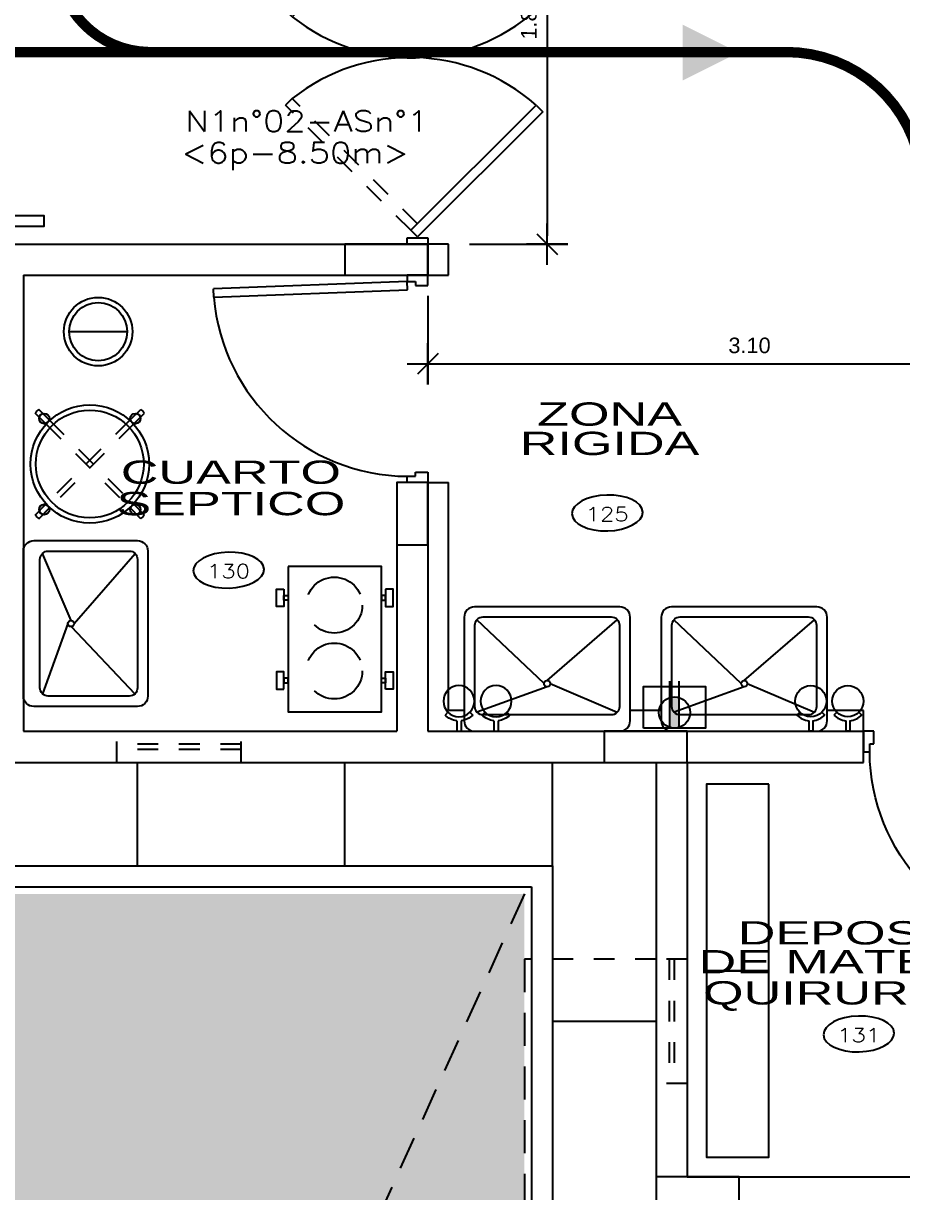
# Model space of a CAD drawing. Header units: millimetres. Extents: x 791 to 2661, y 209 to 602.
# Drawn here: x 1163.23 to 1167.47, y 537.76 to 543.39 of the extents above; entities that cross this region are included whole.
import ezdxf
from ezdxf.enums import TextEntityAlignment as Align

# ---------------------------------------------------------------- set-up
doc = ezdxf.new("R2010")
doc.units = ezdxf.units.MM
doc.header["$LTSCALE"] = 0.1
doc.header["$PDMODE"] = 3
for name, pattern in [('DASHED', [0.75, 0.5, -0.25]), ('DASHED2', [9.525, 6.35, -3.175]), ('HIDDEN', [9.525, 6.35, -3.175]), ('HIDDEN2', [4.7625, 3.175, -1.5875]), ('TRAZOS2', [0.375, 0.25, -0.125])]:
    doc.linetypes.add(name, pattern=pattern)
for name, color, linetype in [('01', 1, 'Continuous'), ('06', 1, 'Continuous'), ('1TEXTO-05', 5, 'Continuous'), ('COLUMNAS', 1, 'Continuous'), ('cOTAS EVACUACION', 1, 'Continuous'), ('Equipamiento', 1, 'Continuous'), ('evacuacion', 70, 'TRAZOS2'), ('N-AMB', 2, 'Continuous'), ('Pisos', 253, 'Continuous'), ('PLANTAS', 85, 'Continuous'), ('Proyecciones', 9, 'HIDDEN'), ('Puertas', 1, 'Continuous'), ('Sanitarios', 1, 'Continuous'), ('texto seguridad', 120, 'Continuous'), ('Ventana alta', 1, 'DASHED2')]:
    doc.layers.add(name, color=color, linetype=linetype)
doc.styles.add('0', font='romans.SHX', dxfattribs={"width": 1.5})
doc.styles.add('LUNA', font='romans.shx', dxfattribs={"width": 1.5})
doc.styles.add('ROMANS', font='', dxfattribs={"oblique": 1, "height": 0.075})
doc.styles.get('ROMANS').set_extended_font_data('Arial')
doc.dimstyles.new('COTAS 50', dxfattribs={"dimscale": 2, "dimtxt": 1.5, "dimasz": 0.02, "dimexe": 0.05, "dimexo": 0.05, "dimgap": 0.025, "dimtad": 3, "dimzin": 4, "dimdsep": 46, "dimtxsty": 'ROMANS', "dimblk": 'LLL', "dimcen": 0, "dimdle": 0.18, "dimclrd": 256, "dimclre": 1, "dimclrt": 3, "dimadec": 0, "dimazin": 0, "dimtfac": 1, "dimtix": 1, "dimtofl": 0, "dimtmove": 1, "dimatfit": 3, "dimldrblk": 'OPEN90', "dimfxl": 0.18, "dimtolj": 1, "dimtzin": 0, "dimarcsym": 0})

# ---------------------------------------------------------------- blocks, each defined once
blk = doc.blocks.new('A$C0E812A79')
at = {"layer": 'Puertas', "linetype": 'TRAZOS2', "ltscale": 3}
for p, q in [((0.0668, -0.0182, 0.005), (0.671, 0.5859, 0.005)), ((1.7332, -0.0182, 0.005), (1.129, 0.5859, 0.005)), ((0.0986, -0.05, 0.005), (0.7028, 0.5541, 0.005)), ((1.7014, -0.05, 0.005), (1.0972, 0.5541, 0.005))]:
    blk.add_line(p, q, dxfattribs=at)
at = {"layer": 'Puertas'}
for p, q in [((0.7028, 0.5541, 0.005), (0.671, 0.5859, 0.005)), ((1.0972, 0.5541, 0.005), (1.129, 0.5859, 0.005))]:
    blk.add_line(p, q, dxfattribs=at)
at = {"layer": 'Puertas', "ltscale": 3}
for p, q in [((0, -0.1), (0, 0)), ((0, 0), (0.03, 0)), ((0.03, 0), (0.03, -0.025)), ((1.8, 0), (1.77, 0)), ((1.77, 0), (1.77, -0.025)), ((1.8, -0.1), (1.8, 0)), ((0.03, -0.025), (0.03, -0.025)), ((0.03, -0.025), (0.03, -0.1)), ((0.035, -0.05, 0.005), (0.0668, -0.0182, 0.005)), ((0.6391, -0.6542, 0.005), (0.035, -0.05, 0.005)), ((0.0668, -0.0182, 0.005), (0.671, -0.6223, 0.005)), ((1.7332, -0.0182, 0.005), (1.129, -0.6223, 0.005)), ((1.1609, -0.6542, 0.005), (1.765, -0.05, 0.005)), ((1.765, -0.05, 0.005), (1.7332, -0.0182, 0.005)), ((1.77, -0.025), (1.77, -0.025)), ((1.77, -0.025), (1.77, -0.1)), ((0.03, -0.1), (0, -0.1)), ((1.77, -0.1), (1.8, -0.1)), ((0.671, -0.6223, 0.005), (0.6391, -0.6542, 0.005)), ((1.129, -0.6223, 0.005), (1.1609, -0.6542, 0.005))]:
    blk.add_line(p, q, dxfattribs=at)
at = {"layer": 'Puertas'}
for centre, start, end in [((-0.017, -0.0151, 0.015), 318.5651, 38.3383), ((1.817, -0.0151, 0.015), 141.6617, 221.4349)]:
    blk.add_arc(centre, 0.9176, start, end, dxfattribs=at)
blk = doc.blocks.new('A$C75F00277')
at = {"layer": 'Puertas'}
for p, q in [((0, 0.95), (0, 1)), ((0, 1), (0.1, 1)), ((0.06, 0.97), (0.06, 0.95)), ((0.1, 0.97), (0.06, 0.97)), ((0.1, 1), (0.1, 0.97)), ((0.06, 0.95), (0, 0.95)), ((1.0317, 0.106), (0.0985, 0.07)), ((0.0985, 0.07), (0.1, 0.03)), ((0.1, 0.03), (1.0333, 0.066)), ((1.0317, 0.106), (1.0333, 0.066)), ((0, 0.05), (0, 0)), ((0.06, 0.05), (0, 0.05)), ((0, 0), (0.1, 0)), ((0.06, 0.03), (0.06, 0.05)), ((0.1, 0.03), (0.06, 0.03)), ((0.1, 0), (0.1, 0.03))]:
    blk.add_line(p, q, dxfattribs=at)
blk.add_arc((0.0923, 0.0274), 0.9427, 4.7817, 89.5347, dxfattribs=at)
blk = doc.blocks.new('A$C614C6070')
for p, q in [((-0.015, -0.23), (-0.3383, -0.0917)), ((0, -0.215), (0.3383, -0.0917)), ((0, -0.245), (-0.3383, -0.5383)), ((0.015, -0.23), (0.339, -0.5375))]:
    blk.add_line(p, q)
for points in [[(-0.35, -0.6), (0.35, -0.6, 0.414214), (0.4, -0.55), (0.4, -0.05, 0.414214), (0.35, 0), (-0.35, 0, 0.414214), (-0.4, -0.05), (-0.4, -0.55, 0.414214)], [(-0.31, -0.55), (0.31, -0.55, 0.414214), (0.35, -0.51), (0.35, -0.12, 0.414214), (0.31, -0.08), (-0.31, -0.08, 0.414214), (-0.35, -0.12), (-0.35, -0.51, 0.414214)]]:
    blk.add_lwpolyline(points, format="xyb", close=True)
blk.add_circle((0, -0.23), 0.015)
blk = doc.blocks.new('B-43')
for p, q in [((0, -0.235), (-0.3383, -0.1117)), ((0.015, -0.25), (0.3383, -0.1117)), ((-0.015, -0.25), (-0.339, -0.5575)), ((0, -0.265), (0.3383, -0.5583))]:
    blk.add_line(p, q)
for points in [[(0.35, -0.62), (-0.35, -0.62, -0.414214), (-0.4, -0.57), (-0.4, -0.07, -0.414214), (-0.35, -0.02), (0.35, -0.02, -0.414214), (0.4, -0.07), (0.4, -0.57, -0.414214)], [(0.31, -0.57), (-0.31, -0.57, -0.414214), (-0.35, -0.53), (-0.35, -0.14, -0.414214), (-0.31, -0.1), (0.31, -0.1, -0.414214), (0.35, -0.14), (0.35, -0.53, -0.414214)]]:
    blk.add_lwpolyline(points, format="xyb", close=True)
blk.add_circle((0, -0.25), 0.015)
blk = doc.blocks.new('H-19')
for p, q in [((-0.01, 0), (0.01, 0)), ((-0.01, -0.0505), (-0.01, 0)), ((0.01, -0.0505), (0.01, 0)), ((-0.053, -0.092), (-0.0672, -0.0778)), ((0.053, -0.092), (0.0672, -0.0778))]:
    blk.add_line(p, q)
blk.add_circle((0, -0.145), 0.075)
for start, end in [(96.0423, 135), (45, 83.9577)]:
    blk.add_arc((0, -0.145), 0.095, start, end)
blk = doc.blocks.new('A$C3D471BD9')
at = {"layer": 'Equipamiento', "xscale": -1, "rotation": 270}
blk.add_blockref('H-19', (0.22, 0.075), dxfattribs=at)
blk = doc.blocks.new('H-10')
blk.add_lwpolyline([(-0.15, 0.2), (-0.15, 0), (0.15, 0), (0.15, 0.2)], close=True)
blk = doc.blocks.new('H-13')
at = {"layer": 'Equipamiento'}
blk.add_blockref('H-10', (-0.15, -0.2), dxfattribs=at)
blk = doc.blocks.new('TOM-2')
blk.add_hatch(color=256).paths.add_polyline_path([(-0.0135, -0.0225, 0.076321), (-0.01, 0, 0.076321), (-0.0135, 0.0225), (-0.1565, 0.0225, 0.076321), (-0.16, 0, 0.076321), (-0.1565, -0.0225)])
for p, q in [((-0.0135, 0.0225), (-0.2365, 0.0225)), ((-0.0135, -0.0225), (-0.2365, -0.0225))]:
    blk.add_line(p, q)
blk.add_circle((-0.085, 0), 0.075)
blk = doc.blocks.new('TOMACO')
at = {"layer": 'Equipamiento', "rotation": 270}
blk.add_blockref('TOM-2', (0.042, -0.3747), dxfattribs=at)
blk = doc.blocks.new('D-1')
for p, q in [((-0.2637, 0.246), (-0.2105, 0.1928)), ((-0.246, 0.2637), (-0.1928, 0.2105)), ((0.1928, 0.2105), (0.246, 0.2637)), ((0.213, 0.1953), (0.2637, 0.246)), ((-0.2637, -0.246), (-0.2105, -0.1928)), ((-0.246, -0.2637), (-0.1928, -0.2105)), ((0.1928, -0.2105), (0.246, -0.2637)), ((0.213, -0.1953), (0.2637, -0.246))]:
    blk.add_line(p, q)
at = {"linetype": 'DASHED'}
for p, q in [((0.1928, 0.2105), (-0.2105, -0.1928)), ((0.1928, -0.2105), (-0.2105, 0.1928)), ((0.213, -0.1953), (-0.1902, 0.2079)), ((0.213, 0.1953), (-0.1902, -0.2079))]:
    blk.add_line(p, q, dxfattribs=at)
for centre, radius in [((0, 0), 0.2854), ((0, 0), 0.26), ((-0.2195, 0.2195), 0.025), ((0.2195, 0.2195), 0.025), ((-0.2195, -0.2195), 0.025), ((0.2195, -0.2195), 0.025)]:
    blk.add_circle(centre, radius)
for start, end in [(133.0124, 136.9876), (43.0124, 46.9876), (223.0124, 226.9876), (313.0124, 316.9876)]:
    blk.add_arc((0, 0), 0.3604, start, end)
blk = doc.blocks.new('A$C2FBB706D')
at = {"layer": 'Equipamiento'}
blk.add_blockref('D-1', (0.2854, 0.2854), dxfattribs=at)
blk = doc.blocks.new('MP-2')
at = {"layer": 'Equipamiento'}
blk.add_line((-1.2134, 0.4561), (-1.2134, 0.1761), dxfattribs=at)
for radius in [0.165, 0.14]:
    blk.add_circle((-1.2134, 0.3161), radius, dxfattribs=at)
blk = doc.blocks.new('LI-4')
at = {"layer": 'Equipamiento'}
for points in [[(0, 0), (0, 0.7), (-0.45, 0.7), (-0.45, 0)], [(-0.4703, 0.5909), (-0.4703, 0.5077), (-0.5062, 0.5077), (-0.5062, 0.5909)], [(0.0203, 0.5909), (0.0203, 0.5077), (0.0562, 0.5077), (0.0562, 0.5909)], [(-0.45, 0.5611), (-0.45, 0.5375), (-0.4703, 0.5375), (-0.4703, 0.5611)], [(0, 0.5611), (0, 0.5375), (0.0203, 0.5375), (0.0203, 0.5611)], [(-0.4703, 0.1091), (-0.4703, 0.1923), (-0.5062, 0.1923), (-0.5062, 0.1091)], [(0.0203, 0.1091), (0.0203, 0.1923), (0.0562, 0.1923), (0.0562, 0.1091)], [(-0.45, 0.1389), (-0.45, 0.1625), (-0.4703, 0.1625), (-0.4703, 0.1389)], [(0, 0.1389), (0, 0.1625), (0.0203, 0.1625), (0.0203, 0.1389)]]:
    blk.add_lwpolyline(points, close=True, dxfattribs=at)
at = {"layer": 'Equipamiento', "linetype": 'HIDDEN2'}
for centre in [(-0.2231, 0.5036), (-0.2231, 0.1857)]:
    blk.add_circle(centre, 0.1349, dxfattribs=at)
blk = doc.blocks.new('N-2')
at = {"layer": 'Equipamiento'}
blk.add_lwpolyline([(0.3066, -0.1513), (0.3566, -0.1513), (0.3566, 0.6487), (0.3066, 0.6487)], close=True, dxfattribs=at)
blk = doc.blocks.new('LLL')
for p, q in [((0, 2.5), (0, -2.5)), ((2.5, 0), (-2.5, 0))]:
    blk.add_line(p, q)
at = {"color": 3}
blk.add_line((-1.25, -1.25), (1.25, 1.25), dxfattribs=at)
at = {"layer": 'Defpoints', "color": 0, "linetype": 'ByBlock'}
blk.add_point((0, 0), dxfattribs=at)
blk.add_point((0, 0), dxfattribs=at)
blk = doc.blocks.new('*D300')
at = {"layer": 'cOTAS EVACUACION', "color": 1, "lineweight": -2, "ltscale": 0.15, "transparency": 16777216}
for p, q in [((1165.3814, 544.1291), (1165.8567, 544.1291)), ((1165.3814, 542.3291), (1165.8567, 542.3291))]:
    blk.add_line(p, q, dxfattribs=at)
at = {"layer": 'cOTAS EVACUACION', "lineweight": -2, "ltscale": 0.15, "transparency": 16777216}
blk.add_line((1165.7567, 544.0891), (1165.7567, 542.3691), dxfattribs=at)
at = {"layer": 'Defpoints', "color": 0, "ltscale": 0.15, "transparency": 16777216}
for p in [(1165.2814, 544.1291), (1165.2814, 542.3291), (1165.7567, 542.3291)]:
    blk.add_point(p, dxfattribs=at)
at = {"layer": 'cOTAS EVACUACION', "lineweight": -2, "ltscale": 0.15, "transparency": 16777216, "xscale": 0.04, "yscale": 0.04, "zscale": 0.04}
for p, rotation in [((1165.7567, 544.1291), 90), ((1165.7567, 542.3291), 270)]:
    blk.add_blockref('LLL', p, dxfattribs=dict(at, rotation=rotation))
at = {"layer": 'cOTAS EVACUACION', "color": 3, "ltscale": 0.15, "transparency": 16777216, "insert": (1165.6684, 543.4175), "char_height": 0.075, "attachment_point": 5, "rotation": 90, "style": 'ROMANS'}
blk.add_mtext('\\A1;1.80', dxfattribs=at)
blk = doc.blocks.new('_OPEN90')
at = {"color": 0, "linetype": 'ByBlock', "ltscale": 0.7}
for p, q in [((0, 0), (-1, 0)), ((-0.5, 0.5), (0, 0)), ((0, 0), (-0.5, -0.5))]:
    blk.add_line(p, q, dxfattribs=at)
blk = doc.blocks.new('*D304')
at = {"layer": 'cOTAS EVACUACION', "color": 1, "lineweight": -2, "ltscale": 0.15, "transparency": 16777216}
for p, q in [((1165.1814, 542.0791), (1165.1814, 541.6519)), ((1168.2814, 542.0791), (1168.2814, 541.6519))]:
    blk.add_line(p, q, dxfattribs=at)
at = {"layer": 'cOTAS EVACUACION', "lineweight": -2, "ltscale": 0.15, "transparency": 16777216}
blk.add_line((1165.2214, 541.7519), (1168.2414, 541.7519), dxfattribs=at)
at = {"layer": 'Defpoints', "color": 0, "ltscale": 0.15, "transparency": 16777216}
for p in [(1165.1814, 542.1791), (1168.2814, 542.1791), (1168.2814, 541.7519)]:
    blk.add_point(p, dxfattribs=at)
at = {"layer": 'cOTAS EVACUACION', "lineweight": -2, "ltscale": 0.15, "transparency": 16777216, "xscale": 0.04, "yscale": 0.04, "zscale": 0.04, "rotation": 180}
blk.add_blockref('LLL', (1165.1814, 541.7519), dxfattribs=at)
at = {"layer": 'cOTAS EVACUACION', "lineweight": -2, "ltscale": 0.15, "transparency": 16777216, "xscale": 0.04, "yscale": 0.04, "zscale": 0.04}
blk.add_blockref('LLL', (1168.2814, 541.7519), dxfattribs=at)
at = {"layer": 'cOTAS EVACUACION', "color": 3, "ltscale": 0.15, "transparency": 16777216, "insert": (1166.7314, 541.8402), "char_height": 0.075, "attachment_point": 5, "style": 'ROMANS'}
blk.add_mtext('\\A1;3.10', dxfattribs=at)

msp = doc.modelspace()

# ---------------------------------------------------------------- hatches: boundary and pattern name
at = {"layer": 'evacuacion', "linetype": 'DASHED2', "ltscale": 0.025}
msp.add_hatch(color=256, dxfattribs=at).paths.add_polyline_path([(1166.6792, 543.2536), (1166.4092, 543.3886), (1166.4092, 543.1186)])
at = {"layer": 'PLANTAS'}
h = msp.add_hatch(dxfattribs=at)
h.set_pattern_fill('AR-SAND', color=256, scale=0.005, angle=90, style=0)
h.set_pattern_definition([(127.5, (1405.35437, 573.65679), (-0.24470662, -0.00800016), [0, -0.19304, 0, -0.2159, 0, -0.206375]), (97.5, (1405.35437, 573.6568), (-0.35841255, 0.22476164), [0, -0.10414, 0, -0.17399, 0, -0.066675]), (57.5, (1405.35437, 573.50058), (-0.0007186, 0.39549619), [0, -0.0635, 0, -0.2286, 0, -0.29845]), (47.5, (1405.35437, 573.50058), (-0.11146466, 0.38177823), [0, -0.03175, 0, -0.14986, 0, -0.17145])])
h.paths.add_polyline_path([(1165.6464, 539.1941), (1159.1977, 539.1941), (1160.8007, 528.4721)])
h.paths.add_polyline_path([(1161.5351, 531.6583, -1), (1161.4036, 531.6583, -1)], flags=16)
h.paths.add_polyline_path([(1161.4694, 531.6912, -0.414214), (1161.5022, 531.6583), (1161.4694, 531.6583), (1161.4694, 531.6254, -0.414214), (1161.4365, 531.6583), (1161.4694, 531.6583)], flags=0)
h.paths.add_polyline_path([(1167.1464, 533.9441), (1165.6464, 533.9441), (1165.6464, 539.1941), (1160.8007, 528.4721), (1162.2464, 518.8027), (1162.2464, 530.4141), (1167.1464, 530.4141)])
h.paths.add_polyline_path([(1159.1977, 539.1941), (1156.4106, 518.7579), (1160.8007, 528.4721)])
h.paths.add_polyline_path([(1160.8007, 528.4721), (1156.4106, 518.7579), (1162.2464, 518.8027)])
h.paths.add_polyline_path([(1161.494, 539.3335), (1162.954, 539.3335), (1162.954, 539.2414), (1161.494, 539.2414)], flags=9)
h.paths.add_polyline_path([(1161.5172, 531.6836), (1162.1199, 531.6836), (1162.1199, 531.7766), (1161.5172, 531.7766)], flags=24)
h.paths.add_polyline_path([(1161.3626, 531.7948), (1162.3279, 531.7948), (1162.3279, 531.9664), (1161.3626, 531.9664)], flags=24)
h.paths.add_polyline_path([(1163.957, 530.6983), (1165.4171, 530.6983), (1165.4171, 530.6062), (1163.957, 530.6062)], flags=24)
h.paths.add_polyline_path([(1166.8792, 531.7421), (1166.8792, 533.2021), (1166.9713, 533.2021), (1166.9713, 531.7421)], flags=24)
h.paths.add_polyline_path([(1161.9669, 523.5314), (1161.9669, 524.9914), (1162.059, 524.9914), (1162.059, 523.5314)], flags=24)

# ---------------------------------------------------------------- linework, layer by layer
at = {"layer": '01'}
for p, q in [((1159.2025, 539.2291), (1165.6814, 539.2291)), ((1165.6814, 539.2291), (1165.6814, 533.9791))]:
    msp.add_line(p, q, dxfattribs=at)
at = {"layer": '06'}
for p, q in [((1162.4814, 542.3291), (1165.1814, 542.3291)), ((1165.1814, 542.3291), (1165.1814, 542.1791)), ((1163.2314, 542.1791), (1163.2314, 539.9791)), ((1163.2314, 542.1791), (1165.1814, 542.1791)), ((1165.0314, 541.1791), (1165.0314, 539.9791)), ((1165.1814, 541.1791), (1165.0314, 541.1791)), ((1165.1814, 541.1791), (1165.1814, 539.9791)), ((1163.2314, 539.9791), (1165.0314, 539.9791)), ((1165.1814, 539.9791), (1167.2814, 539.9791)), ((1167.2814, 539.8291), (1167.2814, 539.9791)), ((1159.133, 539.8291), (1166.2814, 539.8291)), ((1166.2814, 539.8291), (1166.2814, 537.6791)), ((1166.4314, 539.8291), (1167.2814, 539.8291)), ((1166.4314, 539.8291), (1166.4314, 537.8291)), ((1166.4314, 537.8291), (1168.2814, 537.8291))]:
    msp.add_line(p, q, dxfattribs=at)
at = {"layer": 'COLUMNAS', "ltscale": 0.15}
for points in [[(1165.1814, 542.1791), (1165.1814, 542.3291), (1164.7814, 542.3291), (1164.7814, 542.1791)], [(1165.0314, 540.8791), (1165.1814, 540.8791), (1165.1814, 541.1791), (1165.0314, 541.1791)], [(1166.4314, 539.8291), (1166.4314, 539.9791), (1166.0314, 539.9791), (1166.0314, 539.8291)], [(1166.6814, 537.6791), (1166.6814, 537.8291), (1166.2814, 537.8291), (1166.2814, 537.6791)]]:
    msp.add_lwpolyline(points, close=True, dxfattribs=at)
at = {"layer": 'Equipamiento', "linetype": 'ByBlock', "lineweight": -2}
for points in [[(1166.8244, 539.7234), (1166.5244, 539.7234), (1166.5244, 538.8234), (1166.8244, 538.8234)], [(1166.8244, 538.8234), (1166.5244, 538.8234), (1166.5244, 537.9234), (1166.8244, 537.9234)]]:
    msp.add_lwpolyline(points, close=True, dxfattribs=at)
at = {"layer": 'evacuacion', "linetype": 'DASHED2', "ltscale": 0.2, "const_width": 0.05}
for points in [[(1163.3946, 544.7856), (1163.3946, 543.7044, 0.407398), (1163.8325, 543.2561, -0.584255)], [(1161.4334, 541.2552), (1161.4334, 542.7457, -0.351048), (1161.8421, 543.2561), (1165.1188, 543.2561)], [(1165.1188, 543.2561), (1166.9093, 543.2561, -0.35782), (1167.5522, 542.7285, -2.133989)]]:
    msp.add_lwpolyline(points, format="xyb", dxfattribs=at)
at = {"layer": 'N-AMB', "ltscale": 0.5, "extrusion": (0, 0, -1)}
for centre in [(1166.0463, 541.0323), (1164.2208, 540.7564), (1167.2589, 538.5187)]:
    msp.add_ellipse(centre, major_axis=(-0.1707, -0.0044), ratio=0.506987, dxfattribs=at)
at = {"layer": 'Pisos'}
for p, q in [((1165.2814, 542.3291), (1165.1814, 542.3291)), ((1165.2814, 542.1791), (1165.2814, 542.3291)), ((1165.1814, 542.1791), (1165.2814, 542.1791)), ((1165.1814, 541.1791), (1165.2814, 541.1791)), ((1165.1814, 541.1791), (1165.2814, 541.1791)), ((1165.2814, 540.0791), (1165.2814, 541.1791)), ((1165.3564, 540.0791), (1165.2814, 540.0791)), ((1166.3064, 540.0791), (1166.1564, 540.0791)), ((1167.2814, 540.0791), (1167.1064, 540.0791)), ((1167.2814, 539.9791), (1167.2814, 540.0791)), ((1163.7814, 539.3291), (1163.7814, 539.8291)), ((1164.7814, 539.3291), (1164.7814, 539.8291)), ((1165.7814, 539.3291), (1165.7814, 539.8291)), ((1159.2161, 539.3291), (1165.7814, 539.3291)), ((1165.7814, 539.3291), (1165.7814, 534.0791)), ((1166.2814, 538.5791), (1165.7814, 538.5791))]:
    msp.add_line(p, q, dxfattribs=at)
at = {"layer": 'Proyecciones', "ltscale": 0.25}
for p, q in [((1165.6464, 539.1941), (1156.4106, 518.7579)), ((1165.6464, 538.8791), (1165.6464, 535.0791))]:
    msp.add_line(p, q, dxfattribs=at)
at = {"layer": 'Proyecciones', "ltscale": 0.15}
msp.add_line((1166.2814, 538.8791), (1165.6464, 538.8791), dxfattribs=at)
at = {"layer": 'Ventana alta', "linetype": 'DASHED2', "ltscale": 0.15}
for p, q in [((1163.6814, 539.8291), (1163.6814, 539.9791)), ((1164.2814, 539.8291), (1164.2814, 539.9791)), ((1164.2814, 539.8291), (1164.2814, 539.9791)), ((1164.2814, 539.8291), (1164.2814, 539.9791)), ((1164.2814, 539.9166), (1163.6814, 539.9166)), ((1164.2814, 539.8916), (1163.6814, 539.8916)), ((1166.4314, 538.8791), (1166.2814, 538.8791)), ((1166.4314, 538.8791), (1166.2814, 538.8791)), ((1166.4314, 538.8791), (1166.2814, 538.8791)), ((1166.3439, 538.8791), (1166.3439, 538.2791)), ((1166.3689, 538.8791), (1166.3689, 538.2791)), ((1166.4314, 538.2791), (1166.2814, 538.2791))]:
    msp.add_line(p, q, dxfattribs=at)

# ---------------------------------------------------------------- block references
at = {"layer": '1TEXTO-05', "rotation": 89.99999999999999}
msp.add_blockref('A$C2FBB706D', (1163.837, 540.983), dxfattribs=at)
at = {"layer": 'Equipamiento'}
for name, p, rotation in [('N-2', (1162.6821, 542.7725), 270), ('MP-2', (1163.908, 543.1204), 89.99999999999999), ('B-43', (1163.2114, 540.4987), 89.99999999999999), ('LI-4', (1164.5072, 540.7735), 180), ('A$C3D471BD9', (1165.2562, 540.1991), 270), ('A$C3D471BD9', (1165.4348, 540.1991), 270)]:
    msp.add_blockref(name, p, dxfattribs=dict(at, rotation=rotation))
msp.add_blockref('TOMACO', (1166.3282, 540.3592), dxfattribs=at)
at = {"layer": 'Equipamiento', "xscale": -1}
for name, p, rotation in [('H-13', (1166.5202, 539.9943), 180), ('A$C3D471BD9', (1167.1024, 540.1991), 90), ('A$C3D471BD9', (1167.281, 540.1991), 90)]:
    msp.add_blockref(name, p, dxfattribs=dict(at, rotation=rotation))
at = {"layer": 'Puertas'}
for name, p, rotation in [('A$C0E812A79', (1165.0813, 542.3291), 89.99999999999999), ('A$C75F00277', (1165.1814, 542.1791), 180)]:
    msp.add_blockref(name, p, dxfattribs=dict(at, rotation=rotation))
at = {"layer": 'Puertas', "xscale": -1, "rotation": 90}
msp.add_blockref('A$C75F00277', (1168.2814, 539.9791), dxfattribs=at)
at = {"layer": 'Sanitarios', "rotation": 180}
for p in [(1165.7564, 539.9791), (1166.7064, 539.9791)]:
    msp.add_blockref('A$C614C6070', p, dxfattribs=at)

# ---------------------------------------------------------------- texts
at = {"layer": '1TEXTO-05', "style": 'ROMANS', "width": 1.6}
for s, p in [('ZONA', (1166.0572, 541.4531)), ('RIGIDA', (1166.0572, 541.3116)), ('CUARTO', (1164.2317, 541.1728)), ('SEPTICO', (1164.2317, 541.0213)), ('DEPOSITO', (1167.3248, 538.9503)), ('DE MATERIAL', (1167.3248, 538.8108)), ('QUIRURGICO', (1167.3248, 538.6607))]:
    msp.add_text(s, height=0.1125, dxfattribs=at).set_placement(p, align=Align.CENTER)
at = {"layer": 'N-AMB', "color": 3, "ltscale": 0.5, "style": '0', "width": 1.2}
for s, p in [('125', (1166.0457, 541.027)), ('130', (1164.2202, 540.7511)), ('131', (1167.2583, 538.5134))]:
    msp.add_text(s, height=0.06743, dxfattribs=at).set_placement(p, align=Align.MIDDLE)
at = {"layer": 'texto seguridad', "style": 'LUNA', "width": 1.2}
for s, p in [('N1n°02-ASn°1', (1164.0114, 542.8725)), ('<6p-8.50m>', (1163.9945, 542.72))]:
    msp.add_text(s, height=0.1, dxfattribs=at).set_placement(p)

# ---------------------------------------------------------------- dimensions: what is measured, and where the dimension line sits
at = {"layer": 'cOTAS EVACUACION', "ltscale": 0.15}
dim = msp.add_linear_dim(base=(1165.7567, 542.3291), p1=(1165.2814, 544.1291), p2=(1165.2814, 542.3291), angle=90, dimstyle='COTAS 50', dxfattribs=at)
dim.commit()
dim.dimension.update_dxf_attribs({"geometry": '*D300', "text_midpoint": (1165.7567, 543.4175), "dimtype": 160})
dim = msp.add_linear_dim(base=(1168.2814, 541.7519), p1=(1165.1814, 542.1791), p2=(1168.2814, 542.1791), dimstyle='COTAS 50', dxfattribs=at)
dim.commit()
dim.dimension.update_dxf_attribs({"geometry": '*D304', "text_midpoint": (1166.7314, 541.8402)})

doc.saveas('drawing.dxf')
